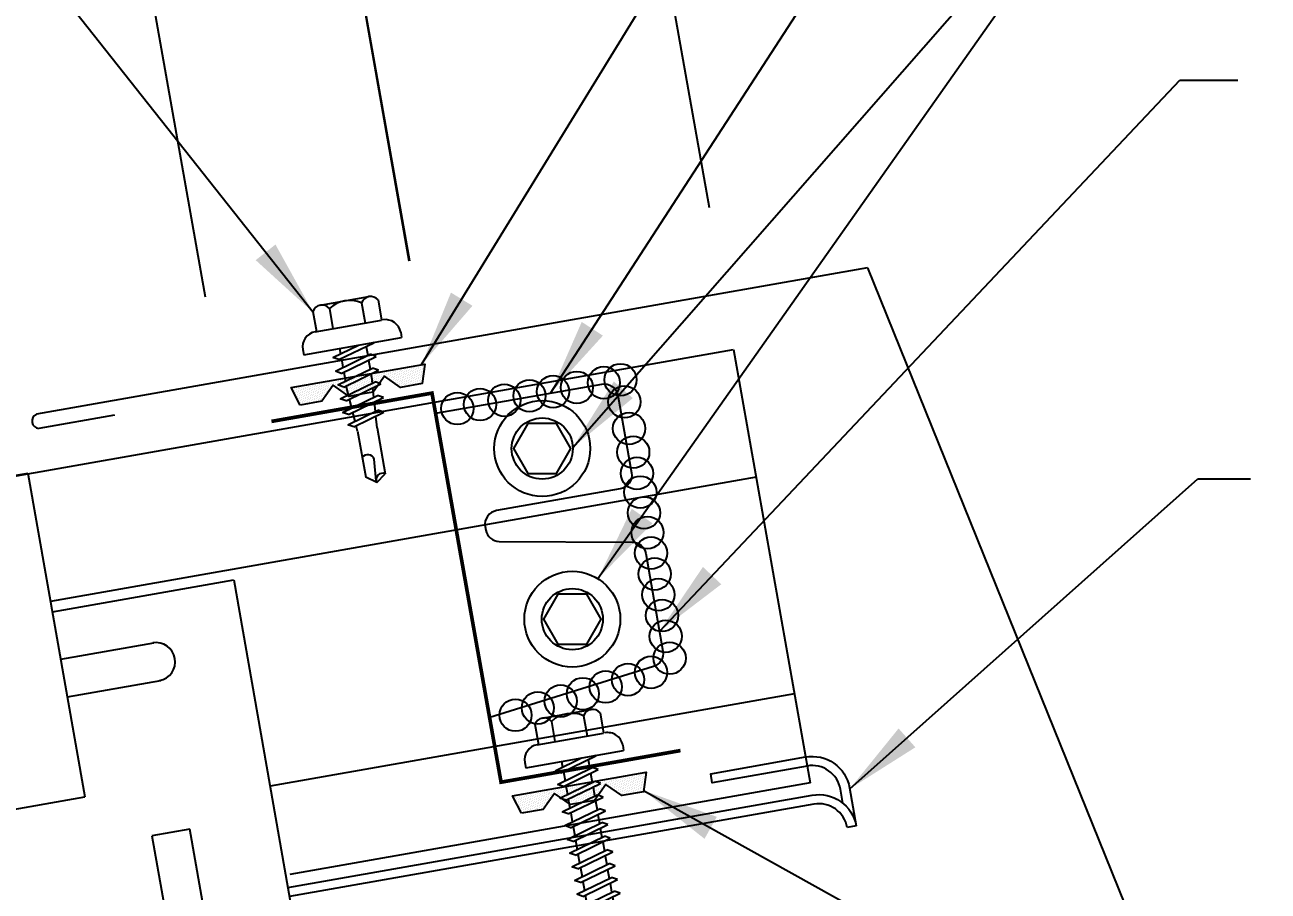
# Model space of a CAD drawing. Header units: inches. Extents: x 5.4 to 38.1, y 5.1 to 36.9.
# Drawn here: x 21.95 to 30.05, y 24.59 to 30.24 of the extents above; entities that cross this region are included whole.
import ezdxf

# ---------------------------------------------------------------- set-up
doc = ezdxf.new("R2010")
doc.units = ezdxf.units.IN
doc.header["$MEASUREMENT"] = 0
for name, color, linetype in [('CLIP', 5, 'Continuous'), ('CLO', 3, 'Continuous'), ('DIM', 7, 'Continuous'), ('FASTENER', 9, 'Continuous'), ('PANEL', 11, 'Continuous'), ('STLA', 12, 'Continuous'), ('TAPE', 8, 'Continuous'), ('TRIM', 6, 'Continuous')]:
    doc.layers.add(name, color=color, linetype=linetype)
doc.styles.add('TEXT1', font='ROMANS.shx', dxfattribs={"width": 0.75, "height": 0.375})
doc.dimstyles.new('DETAIL', dxfattribs={"dimscale": 4, "dimtxt": 0.09375, "dimasz": 0.0625, "dimexe": 0.0625, "dimexo": 0.125, "dimgap": 0.0625, "dimtad": 1, "dimdec": 4, "dimzin": 3, "dimdsep": 46, "dimlunit": 4, "dimtxsty": 'TEXT1', "dimblk": 'ARCHTICK', "dimcen": 0.0625, "dimclrd": 7, "dimclre": 7, "dimclrt": 2, "dimadec": 0, "dimazin": 0, "dimtfac": 0.59375, "dimtdec": 4, "dimtmove": 0, "dimatfit": 3, "dimfxl": 0, "dimtolj": 1, "dimtzin": 3, "dimarcsym": 0})
doc.dimstyles.new('DETAIL$7', dxfattribs={"dimscale": 4, "dimtxt": 0.09375, "dimasz": 0.125, "dimexe": 0.0625, "dimexo": 0.125, "dimgap": 0.0625, "dimtad": 1, "dimdec": 4, "dimzin": 3, "dimdsep": 46, "dimlunit": 4, "dimtxsty": 'TEXT1', "dimblk": 'ARCHTICK', "dimcen": 0.0625, "dimclrd": 7, "dimclre": 7, "dimclrt": 2, "dimadec": 0, "dimazin": 0, "dimtfac": 0.59375, "dimtdec": 4, "dimtmove": 0, "dimatfit": 3, "dimfxl": 0, "dimfrac": 2, "dimtolj": 1, "dimtzin": 3, "dimarcsym": 0})

# ---------------------------------------------------------------- blocks, each defined once
blk = doc.blocks.new('*X4')
at = {"color": 0}
for p, q in [((-0.4336, 0.1348), (-0.4336, 0.1348)), ((-0.4336, 0.123), (-0.4336, 0.123)), ((-0.4219, 0.1406), (-0.4219, 0.1406)), ((-0.4219, 0.1289), (-0.4219, 0.1289)), ((-0.4219, 0.1172), (-0.4219, 0.1172)), ((-0.4219, 0.1055), (-0.4219, 0.1055)), ((-0.4219, 0.0937), (-0.4219, 0.0937)), ((-0.4219, 0.082), (-0.4219, 0.082)), ((-0.4102, 0.1348), (-0.4102, 0.1348)), ((-0.4102, 0.123), (-0.4102, 0.123)), ((-0.4102, 0.1113), (-0.4102, 0.1113)), ((-0.4102, 0.0996), (-0.4102, 0.0996)), ((-0.4102, 0.0879), (-0.4102, 0.0879)), ((-0.3984, 0.1406), (-0.3984, 0.1406)), ((-0.3984, 0.1289), (-0.3984, 0.1289)), ((-0.3984, 0.1172), (-0.3984, 0.1172)), ((-0.3984, 0.1055), (-0.3984, 0.1055)), ((-0.3984, 0.0937), (-0.3984, 0.0937)), ((-0.3984, 0.082), (-0.3984, 0.082)), ((-0.3867, 0.1348), (-0.3867, 0.1348)), ((-0.3867, 0.123), (-0.3867, 0.123)), ((-0.3867, 0.1113), (-0.3867, 0.1113)), ((-0.3867, 0.0996), (-0.3867, 0.0996)), ((-0.3867, 0.0879), (-0.3867, 0.0879)), ((-0.375, 0.1406), (-0.375, 0.1406)), ((-0.375, 0.1289), (-0.375, 0.1289)), ((-0.375, 0.1172), (-0.375, 0.1172)), ((-0.375, 0.1055), (-0.375, 0.1055)), ((-0.375, 0.0937), (-0.375, 0.0937)), ((-0.375, 0.082), (-0.375, 0.082)), ((-0.3633, 0.1348), (-0.3633, 0.1348)), ((-0.3633, 0.123), (-0.3633, 0.123)), ((-0.3633, 0.1113), (-0.3633, 0.1113)), ((-0.3633, 0.0996), (-0.3633, 0.0996)), ((-0.3633, 0.0879), (-0.3633, 0.0879)), ((-0.3516, 0.1406), (-0.3516, 0.1406)), ((-0.3516, 0.1289), (-0.3516, 0.1289)), ((-0.3516, 0.1172), (-0.3516, 0.1172)), ((-0.3516, 0.1055), (-0.3516, 0.1055)), ((-0.3516, 0.0937), (-0.3516, 0.0937)), ((-0.3516, 0.082), (-0.3516, 0.082)), ((-0.3398, 0.1348), (-0.3398, 0.1348)), ((-0.3398, 0.123), (-0.3398, 0.123)), ((-0.3398, 0.1113), (-0.3398, 0.1113)), ((-0.3398, 0.0996), (-0.3398, 0.0996)), ((-0.3398, 0.0879), (-0.3398, 0.0879)), ((-0.3281, 0.1406), (-0.3281, 0.1406)), ((-0.3281, 0.1289), (-0.3281, 0.1289)), ((-0.3281, 0.1172), (-0.3281, 0.1172)), ((-0.3281, 0.1055), (-0.3281, 0.1055)), ((-0.3281, 0.0937), (-0.3281, 0.0937)), ((-0.3281, 0.082), (-0.3281, 0.082)), ((-0.3164, 0.1348), (-0.3164, 0.1348)), ((-0.3164, 0.123), (-0.3164, 0.123)), ((-0.3164, 0.1113), (-0.3164, 0.1113)), ((-0.3164, 0.0996), (-0.3164, 0.0996)), ((-0.3164, 0.0879), (-0.3164, 0.0879)), ((-0.3047, 0.1406), (-0.3047, 0.1406)), ((-0.3047, 0.1289), (-0.3047, 0.1289)), ((-0.3047, 0.1172), (-0.3047, 0.1172)), ((-0.3047, 0.1055), (-0.3047, 0.1055)), ((-0.3047, 0.0937), (-0.3047, 0.0937)), ((-0.3047, 0.082), (-0.3047, 0.082)), ((-0.293, 0.1348), (-0.293, 0.1348)), ((-0.293, 0.123), (-0.293, 0.123)), ((-0.293, 0.1113), (-0.293, 0.1113)), ((-0.293, 0.0996), (-0.293, 0.0996)), ((-0.293, 0.0879), (-0.293, 0.0879)), ((-0.2812, 0.1406), (-0.2812, 0.1406)), ((-0.2812, 0.1289), (-0.2812, 0.1289)), ((-0.2812, 0.1172), (-0.2812, 0.1172)), ((-0.2812, 0.1055), (-0.2812, 0.1055)), ((-0.2812, 0.0937), (-0.2812, 0.0937)), ((-0.2812, 0.082), (-0.2812, 0.082)), ((-0.2695, 0.1348), (-0.2695, 0.1348)), ((-0.2695, 0.123), (-0.2695, 0.123)), ((-0.2695, 0.1113), (-0.2695, 0.1113)), ((-0.2695, 0.0996), (-0.2695, 0.0996)), ((-0.2695, 0.0879), (-0.2695, 0.0879)), ((-0.2578, 0.1406), (-0.2578, 0.1406)), ((-0.2578, 0.1289), (-0.2578, 0.1289)), ((-0.2578, 0.1172), (-0.2578, 0.1172)), ((-0.2578, 0.1055), (-0.2578, 0.1055)), ((-0.2578, 0.0937), (-0.2578, 0.0937)), ((-0.2578, 0.082), (-0.2578, 0.082)), ((-0.2461, 0.1348), (-0.2461, 0.1348)), ((-0.2461, 0.123), (-0.2461, 0.123)), ((-0.2461, 0.1113), (-0.2461, 0.1113)), ((-0.2461, 0.0996), (-0.2461, 0.0996)), ((-0.2461, 0.0879), (-0.2461, 0.0879)), ((-0.2344, 0.1406), (-0.2344, 0.1406)), ((-0.2344, 0.1289), (-0.2344, 0.1289)), ((-0.2344, 0.1172), (-0.2344, 0.1172)), ((-0.2344, 0.1055), (-0.2344, 0.1055)), ((-0.2344, 0.0937), (-0.2344, 0.0937)), ((-0.2344, 0.082), (-0.2344, 0.082)), ((-0.2227, 0.1348), (-0.2227, 0.1348)), ((-0.2227, 0.123), (-0.2227, 0.123)), ((-0.2227, 0.1113), (-0.2227, 0.1113)), ((-0.2227, 0.0996), (-0.2227, 0.0996)), ((-0.2227, 0.0879), (-0.2227, 0.0879)), ((-0.2109, 0.1406), (-0.2109, 0.1406)), ((-0.2109, 0.1289), (-0.2109, 0.1289)), ((-0.2109, 0.1172), (-0.2109, 0.1172)), ((-0.2109, 0.1055), (-0.2109, 0.1055)), ((-0.2109, 0.0937), (-0.2109, 0.0937)), ((-0.2109, 0.082), (-0.2109, 0.082)), ((-0.1992, 0.1348), (-0.1992, 0.1348)), ((-0.1992, 0.123), (-0.1992, 0.123)), ((-0.1992, 0.1113), (-0.1992, 0.1113)), ((-0.1992, 0.0996), (-0.1992, 0.0996)), ((-0.1992, 0.0879), (-0.1992, 0.0879)), ((-0.1875, 0.1406), (-0.1875, 0.1406)), ((-0.1875, 0.1289), (-0.1875, 0.1289)), ((-0.1875, 0.1172), (-0.1875, 0.1172)), ((-0.1875, 0.1055), (-0.1875, 0.1055)), ((-0.1875, 0.0937), (-0.1875, 0.0937)), ((-0.1758, 0.1348), (-0.1758, 0.1348)), ((-0.1758, 0.123), (-0.1758, 0.123)), ((-0.1758, 0.1113), (-0.1758, 0.1113)), ((-0.1641, 0.1406), (-0.1641, 0.1406)), ((-0.1641, 0.1289), (-0.1641, 0.1289)), ((-0.1641, 0.1172), (-0.1641, 0.1172)), ((-0.1641, 0.1055), (-0.1641, 0.1055)), ((-0.1523, 0.1348), (-0.1523, 0.1348)), ((-0.1523, 0.123), (-0.1523, 0.123)), ((-0.1523, 0.1113), (-0.1523, 0.1113)), ((-0.1523, 0.0996), (-0.1523, 0.0996)), ((-0.1406, 0.1406), (-0.1406, 0.1406)), ((-0.1406, 0.1289), (-0.1406, 0.1289)), ((-0.1406, 0.1172), (-0.1406, 0.1172)), ((-0.1406, 0.1055), (-0.1406, 0.1055)), ((-0.1406, 0.0937), (-0.1406, 0.0937)), ((-0.1406, 0.082), (-0.1406, 0.082)), ((-0.1289, 0.1348), (-0.1289, 0.1348)), ((-0.1289, 0.123), (-0.1289, 0.123)), ((-0.1289, 0.1113), (-0.1289, 0.1113)), ((-0.1289, 0.0996), (-0.1289, 0.0996)), ((-0.1289, 0.0879), (-0.1289, 0.0879)), ((-0.1172, 0.1406), (-0.1172, 0.1406)), ((-0.1172, 0.1289), (-0.1172, 0.1289)), ((-0.1172, 0.1172), (-0.1172, 0.1172)), ((-0.1172, 0.1055), (-0.1172, 0.1055)), ((-0.1172, 0.0937), (-0.1172, 0.0937)), ((-0.1172, 0.082), (-0.1172, 0.082)), ((-0.1055, 0.1348), (-0.1055, 0.1348)), ((-0.1055, 0.123), (-0.1055, 0.123)), ((-0.1055, 0.1113), (-0.1055, 0.1113)), ((-0.1055, 0.0996), (-0.1055, 0.0996)), ((-0.1055, 0.0879), (-0.1055, 0.0879)), ((-0.0937, 0.1406), (-0.0937, 0.1406)), ((-0.0937, 0.1289), (-0.0937, 0.1289)), ((-0.0937, 0.1172), (-0.0937, 0.1172)), ((-0.0937, 0.1055), (-0.0937, 0.1055)), ((-0.0937, 0.0937), (-0.0937, 0.0937)), ((-0.0937, 0.082), (-0.0937, 0.082)), ((-0.082, 0.1348), (-0.082, 0.1348)), ((-0.082, 0.123), (-0.082, 0.123)), ((-0.082, 0.1113), (-0.082, 0.1113)), ((-0.082, 0.0996), (-0.082, 0.0996)), ((-0.082, 0.0879), (-0.082, 0.0879)), ((-0.0703, 0.1406), (-0.0703, 0.1406)), ((-0.0703, 0.1289), (-0.0703, 0.1289)), ((-0.0703, 0.1172), (-0.0703, 0.1172)), ((-0.0703, 0.1055), (-0.0703, 0.1055)), ((-0.0703, 0.0937), (-0.0703, 0.0937)), ((-0.0703, 0.082), (-0.0703, 0.082)), ((-0.0586, 0.1348), (-0.0586, 0.1348)), ((-0.0586, 0.123), (-0.0586, 0.123)), ((-0.0586, 0.1113), (-0.0586, 0.1113)), ((-0.0586, 0.0996), (-0.0586, 0.0996)), ((-0.0586, 0.0879), (-0.0586, 0.0879)), ((-0.0469, 0.1406), (-0.0469, 0.1406)), ((-0.0469, 0.1289), (-0.0469, 0.1289)), ((-0.0469, 0.1172), (-0.0469, 0.1172)), ((-0.0469, 0.1055), (-0.0469, 0.1055)), ((-0.0469, 0.0937), (-0.0469, 0.0937)), ((-0.0469, 0.082), (-0.0469, 0.082)), ((-0.0352, 0.1348), (-0.0352, 0.1348)), ((-0.0352, 0.123), (-0.0352, 0.123)), ((-0.0352, 0.1113), (-0.0352, 0.1113)), ((-0.0352, 0.0996), (-0.0352, 0.0996)), ((-0.0352, 0.0879), (-0.0352, 0.0879)), ((-0.0234, 0.1406), (-0.0234, 0.1406)), ((-0.0234, 0.1289), (-0.0234, 0.1289)), ((-0.0234, 0.1172), (-0.0234, 0.1172)), ((-0.0234, 0.1055), (-0.0234, 0.1055)), ((-0.0234, 0.0937), (-0.0234, 0.0937)), ((-0.0234, 0.082), (-0.0234, 0.082)), ((-0.0117, 0.1348), (-0.0117, 0.1348)), ((-0.0117, 0.123), (-0.0117, 0.123)), ((-0.0117, 0.1113), (-0.0117, 0.1113)), ((-0.0117, 0.0996), (-0.0117, 0.0996)), ((-0.0117, 0.0879), (-0.0117, 0.0879)), ((0, 0.1406), (0, 0.1406)), ((0, 0.1289), (0, 0.1289)), ((0, 0.1172), (0, 0.1172)), ((0, 0.1055), (0, 0.1055)), ((0, 0.0937), (0, 0.0937)), ((0, 0.082), (0, 0.082)), ((0.0117, 0.1348), (0.0117, 0.1348)), ((0.0117, 0.123), (0.0117, 0.123)), ((0.0117, 0.1113), (0.0117, 0.1113)), ((0.0117, 0.0996), (0.0117, 0.0996)), ((0.0117, 0.0879), (0.0117, 0.0879)), ((0.0234, 0.1406), (0.0234, 0.1406)), ((0.0234, 0.1289), (0.0234, 0.1289)), ((0.0234, 0.1172), (0.0234, 0.1172)), ((0.0234, 0.1055), (0.0234, 0.1055)), ((0.0234, 0.0937), (0.0234, 0.0937)), ((0.0234, 0.082), (0.0234, 0.082)), ((0.0352, 0.1348), (0.0352, 0.1348)), ((0.0352, 0.123), (0.0352, 0.123)), ((0.0352, 0.1113), (0.0352, 0.1113)), ((0.0352, 0.0996), (0.0352, 0.0996)), ((0.0352, 0.0879), (0.0352, 0.0879)), ((0.0469, 0.1406), (0.0469, 0.1406)), ((0.0469, 0.1289), (0.0469, 0.1289)), ((0.0469, 0.1172), (0.0469, 0.1172)), ((0.0469, 0.1055), (0.0469, 0.1055)), ((0.0469, 0.0937), (0.0469, 0.0937)), ((0.0469, 0.082), (0.0469, 0.082)), ((0.0586, 0.1348), (0.0586, 0.1348)), ((0.0586, 0.123), (0.0586, 0.123)), ((0.0586, 0.1113), (0.0586, 0.1113)), ((0.0586, 0.0996), (0.0586, 0.0996)), ((0.0586, 0.0879), (0.0586, 0.0879)), ((0.0703, 0.1406), (0.0703, 0.1406)), ((0.0703, 0.1289), (0.0703, 0.1289)), ((0.0703, 0.1172), (0.0703, 0.1172)), ((0.0703, 0.1055), (0.0703, 0.1055)), ((0.0703, 0.0937), (0.0703, 0.0937)), ((0.0703, 0.082), (0.0703, 0.082)), ((0.082, 0.1348), (0.082, 0.1348)), ((0.082, 0.123), (0.082, 0.123)), ((0.082, 0.1113), (0.082, 0.1113)), ((0.082, 0.0996), (0.082, 0.0996)), ((0.082, 0.0879), (0.082, 0.0879)), ((0.0937, 0.1406), (0.0937, 0.1406)), ((0.0937, 0.1289), (0.0937, 0.1289)), ((0.0937, 0.1172), (0.0937, 0.1172)), ((0.0937, 0.1055), (0.0937, 0.1055)), ((0.0937, 0.0937), (0.0937, 0.0937)), ((0.0937, 0.082), (0.0937, 0.082)), ((0.1055, 0.1348), (0.1055, 0.1348)), ((0.1055, 0.123), (0.1055, 0.123)), ((0.1055, 0.1113), (0.1055, 0.1113)), ((0.1055, 0.0996), (0.1055, 0.0996)), ((0.1055, 0.0879), (0.1055, 0.0879)), ((0.1172, 0.1406), (0.1172, 0.1406)), ((0.1172, 0.1289), (0.1172, 0.1289)), ((0.1172, 0.1172), (0.1172, 0.1172)), ((0.1172, 0.1055), (0.1172, 0.1055)), ((0.1172, 0.0937), (0.1172, 0.0937)), ((0.1172, 0.082), (0.1172, 0.082)), ((0.1289, 0.1348), (0.1289, 0.1348)), ((0.1289, 0.123), (0.1289, 0.123)), ((0.1289, 0.1113), (0.1289, 0.1113)), ((0.1289, 0.0996), (0.1289, 0.0996)), ((0.1289, 0.0879), (0.1289, 0.0879)), ((0.1406, 0.1406), (0.1406, 0.1406)), ((0.1406, 0.1289), (0.1406, 0.1289)), ((0.1406, 0.1172), (0.1406, 0.1172)), ((0.1406, 0.1055), (0.1406, 0.1055)), ((0.1406, 0.0937), (0.1406, 0.0937)), ((0.1406, 0.082), (0.1406, 0.082)), ((0.1523, 0.1348), (0.1523, 0.1348)), ((0.1523, 0.123), (0.1523, 0.123)), ((0.1523, 0.1113), (0.1523, 0.1113)), ((0.1523, 0.0996), (0.1523, 0.0996)), ((0.1641, 0.1406), (0.1641, 0.1406)), ((0.1641, 0.1289), (0.1641, 0.1289)), ((0.1641, 0.1172), (0.1641, 0.1172)), ((0.1641, 0.1055), (0.1641, 0.1055)), ((0.1758, 0.1348), (0.1758, 0.1348)), ((0.1758, 0.123), (0.1758, 0.123)), ((0.1758, 0.1113), (0.1758, 0.1113)), ((0.1875, 0.1406), (0.1875, 0.1406)), ((0.1875, 0.1289), (0.1875, 0.1289)), ((0.1875, 0.1172), (0.1875, 0.1172)), ((0.1875, 0.1055), (0.1875, 0.1055)), ((0.1875, 0.0937), (0.1875, 0.0937)), ((0.1992, 0.1348), (0.1992, 0.1348)), ((0.1992, 0.123), (0.1992, 0.123)), ((0.1992, 0.1113), (0.1992, 0.1113)), ((0.1992, 0.0996), (0.1992, 0.0996)), ((0.1992, 0.0879), (0.1992, 0.0879)), ((0.2109, 0.1406), (0.2109, 0.1406)), ((0.2109, 0.1289), (0.2109, 0.1289)), ((0.2109, 0.1172), (0.2109, 0.1172)), ((0.2109, 0.1055), (0.2109, 0.1055)), ((0.2109, 0.0937), (0.2109, 0.0937)), ((0.2109, 0.082), (0.2109, 0.082)), ((0.2227, 0.1348), (0.2227, 0.1348)), ((0.2227, 0.123), (0.2227, 0.123)), ((0.2227, 0.1113), (0.2227, 0.1113)), ((0.2227, 0.0996), (0.2227, 0.0996)), ((0.2227, 0.0879), (0.2227, 0.0879)), ((0.2344, 0.1406), (0.2344, 0.1406)), ((0.2344, 0.1289), (0.2344, 0.1289)), ((0.2344, 0.1172), (0.2344, 0.1172)), ((0.2344, 0.1055), (0.2344, 0.1055)), ((0.2344, 0.0937), (0.2344, 0.0937)), ((0.2344, 0.082), (0.2344, 0.082)), ((0.2461, 0.1348), (0.2461, 0.1348)), ((0.2461, 0.123), (0.2461, 0.123)), ((0.2461, 0.1113), (0.2461, 0.1113)), ((0.2461, 0.0996), (0.2461, 0.0996)), ((0.2461, 0.0879), (0.2461, 0.0879)), ((0.2578, 0.1406), (0.2578, 0.1406)), ((0.2578, 0.1289), (0.2578, 0.1289)), ((0.2578, 0.1172), (0.2578, 0.1172)), ((0.2578, 0.1055), (0.2578, 0.1055)), ((0.2578, 0.0937), (0.2578, 0.0937)), ((0.2578, 0.082), (0.2578, 0.082)), ((0.2695, 0.1348), (0.2695, 0.1348)), ((0.2695, 0.123), (0.2695, 0.123)), ((0.2695, 0.1113), (0.2695, 0.1113)), ((0.2695, 0.0996), (0.2695, 0.0996)), ((0.2695, 0.0879), (0.2695, 0.0879)), ((0.2812, 0.1406), (0.2812, 0.1406)), ((0.2812, 0.1289), (0.2812, 0.1289)), ((0.2812, 0.1172), (0.2812, 0.1172)), ((0.2812, 0.1055), (0.2812, 0.1055)), ((0.2812, 0.0937), (0.2812, 0.0937)), ((0.2812, 0.082), (0.2812, 0.082)), ((0.293, 0.1348), (0.293, 0.1348)), ((0.293, 0.123), (0.293, 0.123)), ((0.293, 0.1113), (0.293, 0.1113)), ((0.293, 0.0996), (0.293, 0.0996)), ((0.293, 0.0879), (0.293, 0.0879)), ((0.3047, 0.1406), (0.3047, 0.1406)), ((0.3047, 0.1289), (0.3047, 0.1289)), ((0.3047, 0.1172), (0.3047, 0.1172)), ((0.3047, 0.1055), (0.3047, 0.1055)), ((0.3047, 0.0937), (0.3047, 0.0937)), ((0.3047, 0.082), (0.3047, 0.082)), ((0.3164, 0.1348), (0.3164, 0.1348)), ((0.3164, 0.123), (0.3164, 0.123)), ((0.3164, 0.1113), (0.3164, 0.1113)), ((0.3164, 0.0996), (0.3164, 0.0996)), ((0.3164, 0.0879), (0.3164, 0.0879)), ((0.3281, 0.1406), (0.3281, 0.1406)), ((0.3281, 0.1289), (0.3281, 0.1289)), ((0.3281, 0.1172), (0.3281, 0.1172)), ((0.3281, 0.1055), (0.3281, 0.1055)), ((0.3281, 0.0937), (0.3281, 0.0937)), ((0.3281, 0.082), (0.3281, 0.082)), ((0.3398, 0.1348), (0.3398, 0.1348)), ((0.3398, 0.123), (0.3398, 0.123)), ((0.3398, 0.1113), (0.3398, 0.1113)), ((0.3398, 0.0996), (0.3398, 0.0996)), ((0.3398, 0.0879), (0.3398, 0.0879)), ((0.3516, 0.1406), (0.3516, 0.1406)), ((0.3516, 0.1289), (0.3516, 0.1289)), ((0.3516, 0.1172), (0.3516, 0.1172)), ((0.3516, 0.1055), (0.3516, 0.1055)), ((0.3516, 0.0937), (0.3516, 0.0937)), ((0.3516, 0.082), (0.3516, 0.082)), ((0.3633, 0.1348), (0.3633, 0.1348)), ((0.3633, 0.123), (0.3633, 0.123)), ((0.3633, 0.1113), (0.3633, 0.1113)), ((0.3633, 0.0996), (0.3633, 0.0996)), ((0.3633, 0.0879), (0.3633, 0.0879)), ((0.375, 0.1406), (0.375, 0.1406)), ((0.375, 0.1289), (0.375, 0.1289)), ((0.375, 0.1172), (0.375, 0.1172)), ((0.375, 0.1055), (0.375, 0.1055)), ((0.375, 0.0937), (0.375, 0.0937)), ((0.375, 0.082), (0.375, 0.082)), ((0.3867, 0.1348), (0.3867, 0.1348)), ((0.3867, 0.123), (0.3867, 0.123)), ((0.3867, 0.1113), (0.3867, 0.1113)), ((0.3867, 0.0996), (0.3867, 0.0996)), ((0.3867, 0.0879), (0.3867, 0.0879)), ((0.3984, 0.1406), (0.3984, 0.1406)), ((0.3984, 0.1289), (0.3984, 0.1289)), ((0.3984, 0.1172), (0.3984, 0.1172)), ((0.3984, 0.1055), (0.3984, 0.1055)), ((0.3984, 0.0937), (0.3984, 0.0937)), ((0.3984, 0.082), (0.3984, 0.082)), ((0.4102, 0.1348), (0.4102, 0.1348)), ((0.4102, 0.123), (0.4102, 0.123)), ((0.4102, 0.1113), (0.4102, 0.1113)), ((0.4102, 0.0996), (0.4102, 0.0996)), ((0.4102, 0.0879), (0.4102, 0.0879)), ((0.4219, 0.1406), (0.4219, 0.1406)), ((0.4219, 0.1289), (0.4219, 0.1289)), ((0.4219, 0.1172), (0.4219, 0.1172)), ((0.4219, 0.1055), (0.4219, 0.1055)), ((0.4219, 0.0937), (0.4219, 0.0937)), ((0.4219, 0.082), (0.4219, 0.082)), ((0.4336, 0.1348), (0.4336, 0.1348)), ((0.4336, 0.123), (0.4336, 0.123)), ((-0.4102, 0.0762), (-0.4102, 0.0762)), ((-0.4102, 0.0645), (-0.4102, 0.0645)), ((-0.4102, 0.0527), (-0.4102, 0.0527)), ((-0.4102, 0.041), (-0.4102, 0.041)), ((-0.3984, 0.0703), (-0.3984, 0.0703)), ((-0.3984, 0.0586), (-0.3984, 0.0586)), ((-0.3984, 0.0469), (-0.3984, 0.0469)), ((-0.3984, 0.0352), (-0.3984, 0.0352)), ((-0.3984, 0.0234), (-0.3984, 0.0234)), ((-0.3867, 0.0762), (-0.3867, 0.0762)), ((-0.3867, 0.0645), (-0.3867, 0.0645)), ((-0.3867, 0.0527), (-0.3867, 0.0527)), ((-0.3867, 0.041), (-0.3867, 0.041)), ((-0.3867, 0.0293), (-0.3867, 0.0293)), ((-0.375, 0.0703), (-0.375, 0.0703)), ((-0.375, 0.0586), (-0.375, 0.0586)), ((-0.375, 0.0469), (-0.375, 0.0469)), ((-0.375, 0.0352), (-0.375, 0.0352)), ((-0.375, 0.0234), (-0.375, 0.0234)), ((-0.3633, 0.0762), (-0.3633, 0.0762)), ((-0.3633, 0.0645), (-0.3633, 0.0645)), ((-0.3633, 0.0527), (-0.3633, 0.0527)), ((-0.3633, 0.041), (-0.3633, 0.041)), ((-0.3633, 0.0293), (-0.3633, 0.0293)), ((-0.3516, 0.0703), (-0.3516, 0.0703)), ((-0.3516, 0.0586), (-0.3516, 0.0586)), ((-0.3516, 0.0469), (-0.3516, 0.0469)), ((-0.3516, 0.0352), (-0.3516, 0.0352)), ((-0.3516, 0.0234), (-0.3516, 0.0234)), ((-0.3398, 0.0762), (-0.3398, 0.0762)), ((-0.3398, 0.0645), (-0.3398, 0.0645)), ((-0.3398, 0.0527), (-0.3398, 0.0527)), ((-0.3398, 0.041), (-0.3398, 0.041)), ((-0.3398, 0.0293), (-0.3398, 0.0293)), ((-0.3281, 0.0703), (-0.3281, 0.0703)), ((-0.3281, 0.0586), (-0.3281, 0.0586)), ((-0.3281, 0.0469), (-0.3281, 0.0469)), ((-0.3281, 0.0352), (-0.3281, 0.0352)), ((-0.3281, 0.0234), (-0.3281, 0.0234)), ((-0.3164, 0.0762), (-0.3164, 0.0762)), ((-0.3164, 0.0645), (-0.3164, 0.0645)), ((-0.3164, 0.0527), (-0.3164, 0.0527)), ((-0.3164, 0.041), (-0.3164, 0.041)), ((-0.3164, 0.0293), (-0.3164, 0.0293)), ((-0.3047, 0.0703), (-0.3047, 0.0703)), ((-0.3047, 0.0586), (-0.3047, 0.0586)), ((-0.3047, 0.0469), (-0.3047, 0.0469)), ((-0.3047, 0.0352), (-0.3047, 0.0352)), ((-0.3047, 0.0234), (-0.3047, 0.0234)), ((-0.293, 0.0762), (-0.293, 0.0762)), ((-0.293, 0.0645), (-0.293, 0.0645)), ((-0.293, 0.0527), (-0.293, 0.0527)), ((-0.293, 0.041), (-0.293, 0.041)), ((-0.293, 0.0293), (-0.293, 0.0293)), ((-0.2812, 0.0703), (-0.2812, 0.0703)), ((-0.2812, 0.0586), (-0.2812, 0.0586)), ((-0.2812, 0.0469), (-0.2812, 0.0469)), ((-0.2812, 0.0352), (-0.2812, 0.0352)), ((-0.2812, 0.0234), (-0.2812, 0.0234)), ((-0.2695, 0.0762), (-0.2695, 0.0762)), ((-0.2695, 0.0645), (-0.2695, 0.0645)), ((-0.2695, 0.0527), (-0.2695, 0.0527)), ((-0.2695, 0.041), (-0.2695, 0.041)), ((-0.2695, 0.0293), (-0.2695, 0.0293)), ((-0.2578, 0.0703), (-0.2578, 0.0703)), ((-0.2578, 0.0586), (-0.2578, 0.0586)), ((-0.2578, 0.0469), (-0.2578, 0.0469)), ((-0.2578, 0.0352), (-0.2578, 0.0352)), ((-0.2578, 0.0234), (-0.2578, 0.0234)), ((-0.2461, 0.0762), (-0.2461, 0.0762)), ((-0.2461, 0.0645), (-0.2461, 0.0645)), ((-0.2461, 0.0527), (-0.2461, 0.0527)), ((-0.2461, 0.041), (-0.2461, 0.041)), ((-0.2344, 0.0703), (-0.2344, 0.0703)), ((-0.2344, 0.0586), (-0.2344, 0.0586)), ((-0.2344, 0.0469), (-0.2344, 0.0469)), ((-0.2227, 0.0762), (-0.2227, 0.0762)), ((-0.2227, 0.0645), (-0.2227, 0.0645)), ((-0.2109, 0.0703), (-0.2109, 0.0703)), ((-0.1289, 0.0762), (-0.1289, 0.0762)), ((-0.1172, 0.0703), (-0.1172, 0.0703)), ((-0.1172, 0.0586), (-0.1172, 0.0586)), ((-0.1055, 0.0762), (-0.1055, 0.0762)), ((-0.1055, 0.0645), (-0.1055, 0.0645)), ((-0.1055, 0.0527), (-0.1055, 0.0527)), ((-0.0937, 0.0703), (-0.0937, 0.0703)), ((-0.0937, 0.0586), (-0.0937, 0.0586)), ((-0.0937, 0.0469), (-0.0937, 0.0469)), ((-0.0937, 0.0352), (-0.0937, 0.0352)), ((-0.082, 0.0762), (-0.082, 0.0762)), ((-0.082, 0.0645), (-0.082, 0.0645)), ((-0.082, 0.0527), (-0.082, 0.0527)), ((-0.082, 0.041), (-0.082, 0.041)), ((-0.082, 0.0293), (-0.082, 0.0293)), ((-0.0703, 0.0703), (-0.0703, 0.0703)), ((-0.0703, 0.0586), (-0.0703, 0.0586)), ((-0.0703, 0.0469), (-0.0703, 0.0469)), ((-0.0703, 0.0352), (-0.0703, 0.0352)), ((-0.0703, 0.0234), (-0.0703, 0.0234)), ((-0.0586, 0.0762), (-0.0586, 0.0762)), ((-0.0586, 0.0645), (-0.0586, 0.0645)), ((-0.0586, 0.0527), (-0.0586, 0.0527)), ((-0.0586, 0.041), (-0.0586, 0.041)), ((-0.0586, 0.0293), (-0.0586, 0.0293)), ((-0.0469, 0.0703), (-0.0469, 0.0703)), ((-0.0469, 0.0586), (-0.0469, 0.0586)), ((-0.0469, 0.0469), (-0.0469, 0.0469)), ((-0.0469, 0.0352), (-0.0469, 0.0352)), ((-0.0469, 0.0234), (-0.0469, 0.0234)), ((-0.0352, 0.0762), (-0.0352, 0.0762)), ((-0.0352, 0.0645), (-0.0352, 0.0645)), ((-0.0352, 0.0527), (-0.0352, 0.0527)), ((-0.0352, 0.041), (-0.0352, 0.041)), ((-0.0352, 0.0293), (-0.0352, 0.0293)), ((-0.0234, 0.0703), (-0.0234, 0.0703)), ((-0.0234, 0.0586), (-0.0234, 0.0586)), ((-0.0234, 0.0469), (-0.0234, 0.0469)), ((-0.0234, 0.0352), (-0.0234, 0.0352)), ((-0.0234, 0.0234), (-0.0234, 0.0234)), ((-0.0117, 0.0762), (-0.0117, 0.0762)), ((-0.0117, 0.0645), (-0.0117, 0.0645)), ((-0.0117, 0.0527), (-0.0117, 0.0527)), ((-0.0117, 0.041), (-0.0117, 0.041)), ((-0.0117, 0.0293), (-0.0117, 0.0293)), ((0, 0.0703), (0, 0.0703)), ((0, 0.0586), (0, 0.0586)), ((0, 0.0469), (0, 0.0469)), ((0, 0.0352), (0, 0.0352)), ((0, 0.0234), (0, 0.0234)), ((0.0117, 0.0762), (0.0117, 0.0762)), ((0.0117, 0.0645), (0.0117, 0.0645)), ((0.0117, 0.0527), (0.0117, 0.0527)), ((0.0117, 0.041), (0.0117, 0.041)), ((0.0117, 0.0293), (0.0117, 0.0293)), ((0.0234, 0.0703), (0.0234, 0.0703)), ((0.0234, 0.0586), (0.0234, 0.0586)), ((0.0234, 0.0469), (0.0234, 0.0469)), ((0.0234, 0.0352), (0.0234, 0.0352)), ((0.0234, 0.0234), (0.0234, 0.0234)), ((0.0352, 0.0762), (0.0352, 0.0762)), ((0.0352, 0.0645), (0.0352, 0.0645)), ((0.0352, 0.0527), (0.0352, 0.0527)), ((0.0352, 0.041), (0.0352, 0.041)), ((0.0352, 0.0293), (0.0352, 0.0293)), ((0.0469, 0.0703), (0.0469, 0.0703)), ((0.0469, 0.0586), (0.0469, 0.0586)), ((0.0469, 0.0469), (0.0469, 0.0469)), ((0.0469, 0.0352), (0.0469, 0.0352)), ((0.0469, 0.0234), (0.0469, 0.0234)), ((0.0586, 0.0762), (0.0586, 0.0762)), ((0.0586, 0.0645), (0.0586, 0.0645)), ((0.0586, 0.0527), (0.0586, 0.0527)), ((0.0586, 0.041), (0.0586, 0.041)), ((0.0586, 0.0293), (0.0586, 0.0293)), ((0.0703, 0.0703), (0.0703, 0.0703)), ((0.0703, 0.0586), (0.0703, 0.0586)), ((0.0703, 0.0469), (0.0703, 0.0469)), ((0.0703, 0.0352), (0.0703, 0.0352)), ((0.0703, 0.0234), (0.0703, 0.0234)), ((0.082, 0.0762), (0.082, 0.0762)), ((0.082, 0.0645), (0.082, 0.0645)), ((0.082, 0.0527), (0.082, 0.0527)), ((0.082, 0.041), (0.082, 0.041)), ((0.082, 0.0293), (0.082, 0.0293)), ((0.0937, 0.0703), (0.0937, 0.0703)), ((0.0937, 0.0586), (0.0937, 0.0586)), ((0.0937, 0.0469), (0.0937, 0.0469)), ((0.0937, 0.0352), (0.0937, 0.0352)), ((0.1055, 0.0762), (0.1055, 0.0762)), ((0.1055, 0.0645), (0.1055, 0.0645)), ((0.1055, 0.0527), (0.1055, 0.0527)), ((0.1172, 0.0703), (0.1172, 0.0703)), ((0.1172, 0.0586), (0.1172, 0.0586)), ((0.1289, 0.0762), (0.1289, 0.0762)), ((0.2109, 0.0703), (0.2109, 0.0703)), ((0.2227, 0.0762), (0.2227, 0.0762)), ((0.2227, 0.0645), (0.2227, 0.0645)), ((0.2344, 0.0703), (0.2344, 0.0703)), ((0.2344, 0.0586), (0.2344, 0.0586)), ((0.2344, 0.0469), (0.2344, 0.0469)), ((0.2461, 0.0762), (0.2461, 0.0762)), ((0.2461, 0.0645), (0.2461, 0.0645)), ((0.2461, 0.0527), (0.2461, 0.0527)), ((0.2461, 0.041), (0.2461, 0.041)), ((0.2578, 0.0703), (0.2578, 0.0703)), ((0.2578, 0.0586), (0.2578, 0.0586)), ((0.2578, 0.0469), (0.2578, 0.0469)), ((0.2578, 0.0352), (0.2578, 0.0352)), ((0.2578, 0.0234), (0.2578, 0.0234)), ((0.2695, 0.0762), (0.2695, 0.0762)), ((0.2695, 0.0645), (0.2695, 0.0645)), ((0.2695, 0.0527), (0.2695, 0.0527)), ((0.2695, 0.041), (0.2695, 0.041)), ((0.2695, 0.0293), (0.2695, 0.0293)), ((0.2812, 0.0703), (0.2812, 0.0703)), ((0.2812, 0.0586), (0.2812, 0.0586)), ((0.2812, 0.0469), (0.2812, 0.0469)), ((0.2812, 0.0352), (0.2812, 0.0352)), ((0.2812, 0.0234), (0.2812, 0.0234)), ((0.293, 0.0762), (0.293, 0.0762)), ((0.293, 0.0645), (0.293, 0.0645)), ((0.293, 0.0527), (0.293, 0.0527)), ((0.293, 0.041), (0.293, 0.041)), ((0.293, 0.0293), (0.293, 0.0293)), ((0.3047, 0.0703), (0.3047, 0.0703)), ((0.3047, 0.0586), (0.3047, 0.0586)), ((0.3047, 0.0469), (0.3047, 0.0469)), ((0.3047, 0.0352), (0.3047, 0.0352)), ((0.3047, 0.0234), (0.3047, 0.0234)), ((0.3164, 0.0762), (0.3164, 0.0762)), ((0.3164, 0.0645), (0.3164, 0.0645)), ((0.3164, 0.0527), (0.3164, 0.0527)), ((0.3164, 0.041), (0.3164, 0.041)), ((0.3164, 0.0293), (0.3164, 0.0293)), ((0.3281, 0.0703), (0.3281, 0.0703)), ((0.3281, 0.0586), (0.3281, 0.0586)), ((0.3281, 0.0469), (0.3281, 0.0469)), ((0.3281, 0.0352), (0.3281, 0.0352)), ((0.3281, 0.0234), (0.3281, 0.0234)), ((0.3398, 0.0762), (0.3398, 0.0762)), ((0.3398, 0.0645), (0.3398, 0.0645)), ((0.3398, 0.0527), (0.3398, 0.0527)), ((0.3398, 0.041), (0.3398, 0.041)), ((0.3398, 0.0293), (0.3398, 0.0293)), ((0.3516, 0.0703), (0.3516, 0.0703)), ((0.3516, 0.0586), (0.3516, 0.0586)), ((0.3516, 0.0469), (0.3516, 0.0469)), ((0.3516, 0.0352), (0.3516, 0.0352)), ((0.3516, 0.0234), (0.3516, 0.0234)), ((0.3633, 0.0762), (0.3633, 0.0762)), ((0.3633, 0.0645), (0.3633, 0.0645)), ((0.3633, 0.0527), (0.3633, 0.0527)), ((0.3633, 0.041), (0.3633, 0.041)), ((0.3633, 0.0293), (0.3633, 0.0293)), ((0.375, 0.0703), (0.375, 0.0703)), ((0.375, 0.0586), (0.375, 0.0586)), ((0.375, 0.0469), (0.375, 0.0469)), ((0.375, 0.0352), (0.375, 0.0352)), ((0.375, 0.0234), (0.375, 0.0234)), ((0.3867, 0.0762), (0.3867, 0.0762)), ((0.3867, 0.0645), (0.3867, 0.0645)), ((0.3867, 0.0527), (0.3867, 0.0527)), ((0.3867, 0.041), (0.3867, 0.041)), ((0.3867, 0.0293), (0.3867, 0.0293)), ((0.3984, 0.0703), (0.3984, 0.0703)), ((0.3984, 0.0586), (0.3984, 0.0586)), ((0.3984, 0.0469), (0.3984, 0.0469)), ((0.3984, 0.0352), (0.3984, 0.0352)), ((0.3984, 0.0234), (0.3984, 0.0234)), ((0.4102, 0.0762), (0.4102, 0.0762)), ((0.4102, 0.0645), (0.4102, 0.0645)), ((0.4102, 0.0527), (0.4102, 0.0527)), ((0.4102, 0.041), (0.4102, 0.041))]:
    blk.add_line(p, q, dxfattribs=at)
blk = doc.blocks.new('MB_DBTAP')
at = {"layer": 'TAPE', "color": 9}
blk.add_lwpolyline([(-0.4033, 0.0185), (-0.442, 0.1413), (0.442, 0.1413), (0.4033, 0.0185), (0.26, 0.0185), (0.1696, 0.1089), (0.0792, 0.0185), (0, 0.0185), (-0.0792, 0.0185), (-0.1696, 0.1089), (-0.26, 0.0185)], close=True, dxfattribs=at)
at = {"layer": 'TAPE', "color": 251}
blk.add_blockref('*X4', (0, 0), dxfattribs=at)
blk = doc.blocks.new('MB_DW4')
at = {"layer": 'FASTENER'}
for p, q in [((-0.1627, 0.3366), (0.1592, 0.3366)), ((-0.2171, 0.3051), (-0.2171, 0.1712)), ((-0.1083, 0.3051), (-0.1083, 0.1712)), ((0.1048, 0.3051), (0.1048, 0.1712)), ((0.2136, 0.3051), (0.2136, 0.1712)), ((-0.2257, 0.1712), (0.2136, 0.1712)), ((-0.3257, 0.0712), (-0.3257, 0.0369)), ((-0.3257, 0.0369), (0.3222, 0.0369)), ((-0.141, -0.014), (0.0373, 0.0369)), ((-0.1053, -0.0341), (0.1375, 0.0352)), ((-0.088, 0.0369), (-0.088, 0.0011)), ((-0.088, 0.0369), (0.0845, 0.0369)), ((0.0845, 0.0369), (0.1344, 0.0369)), ((0.0845, 0.0201), (0.0845, -0.0405)), ((0.1375, 0.0352), (0.1344, 0.0369)), ((0.3222, 0.0712), (0.3222, 0.0369)), ((-0.1053, -0.0341), (-0.141, -0.014)), ((-0.141, -0.1049), (0.1018, -0.0356)), ((-0.1053, -0.125), (0.1375, -0.0557)), ((-0.088, -0.0292), (-0.088, -0.0898)), ((0.0845, -0.0708), (0.0845, -0.1314)), ((0.1375, -0.0557), (0.1018, -0.0356)), ((-0.1053, -0.125), (-0.141, -0.1049)), ((-0.141, -0.1958), (0.1018, -0.1265)), ((-0.1053, -0.2159), (0.1375, -0.1466)), ((-0.088, -0.1201), (-0.088, -0.1807)), ((0.0845, -0.1617), (0.0845, -0.211)), ((0.1375, -0.1466), (0.1018, -0.1265)), ((-0.1053, -0.2159), (-0.141, -0.1958)), ((-0.141, -0.2867), (0.1018, -0.2174)), ((-0.1053, -0.3068), (0.1375, -0.2375)), ((-0.0838, -0.2704), (-0.088, -0.211)), ((0.0837, -0.2226), (0.0845, -0.211)), ((0.1375, -0.2375), (0.1018, -0.2174)), ((-0.1053, -0.3068), (-0.141, -0.2867)), ((-0.141, -0.3776), (0.1018, -0.3083)), ((-0.0775, -0.3595), (-0.0817, -0.3001)), ((0.0771, -0.3153), (0.0815, -0.2535)), ((0.1375, -0.3284), (0.1018, -0.3083)), ((-0.1053, -0.3977), (-0.141, -0.3776)), ((-0.122, -0.4631), (0.0885, -0.403)), ((-0.1053, -0.3977), (0.1375, -0.3284)), ((-0.0712, -0.4486), (-0.0754, -0.3892)), ((0.0706, -0.4081), (0.075, -0.3463)), ((0.1242, -0.4231), (0.0885, -0.403)), ((-0.0864, -0.4832), (-0.122, -0.4631)), ((-0.0864, -0.4832), (0.1242, -0.4231)), ((-0.0665, -0.5155), (-0.0691, -0.4783)), ((0.063, -0.5152), (0.0684, -0.439)), ((-0.0665, -0.5155), (-0.0665, -0.82)), ((0.063, -0.5159), (0.063, -0.82)), ((-0.0031, -0.8538), (0.009, -0.7138)), ((-0.0017, -0.8656), (-0.0665, -0.82)), ((-0.0017, -0.8656), (0.063, -0.82))]:
    blk.add_line(p, q, dxfattribs=at)
for centre, radius, start, end in [((-0.1627, 0.2738), 0.0628, 29.87542, 150.12458), ((-0.0017, 0.141), 0.1956, 56.99743, 123.00257), ((0.1592, 0.2738), 0.0628, 29.87542, 150.12458), ((-0.2257, 0.0712), 0.1, 90, 180), ((0.2222, 0.0712), 0.1, 0, 90), ((0.073, -0.5159), 0.01, 175.94836, 180), ((-0.0363, -0.7227), 0.0461, 11.14455, 130.906), ((0.039, -0.8547), 0.0422, 55.45845, 194.84539)]:
    blk.add_arc(centre, radius, start, end, dxfattribs=at)
blk = doc.blocks.new('MB_38W')
blk.add_lwpolyline([(-0.0938, 0.1624), (-0.1875, 0), (-0.0938, -0.1624), (0.0937, -0.1624), (0.1875, 0), (0.0937, 0.1624)], close=True)
for radius in [0.3125, 0.1992]:
    blk.add_circle((0, 0), radius)
blk = doc.blocks.new('_ArchTick')
at = {"color": 0, "linetype": 'ByBlock', "const_width": 0.15}
blk.add_lwpolyline([(-0.5, -0.5), (0.5, 0.5)], dxfattribs=at)
blk = doc.blocks.new('*D29')
at = {"layer": 'DEFPOINTS', "color": 0}
for p in [(25.1894, 35.9488), (26.4987, 28.5549), (24.5462, 28.2092)]:
    blk.add_point(p, dxfattribs=at)
at = {"layer": 'DIM', "color": 7, "lineweight": -2}
for p, q in [((26.4115, 29.0473), (25.1458, 36.195)), ((23.2369, 35.603), (25.1894, 35.9488)), ((24.459, 28.7015), (23.1933, 35.8492))]:
    blk.add_line(p, q, dxfattribs=at)
at = {"layer": 'DIM', "color": 7, "lineweight": -2, "xscale": 0.25, "yscale": 0.25, "zscale": 0.25}
for p, rotation in [((25.1894, 35.9488), 10.04202363552963), ((23.2369, 35.603), 190.0420236355296)]:
    blk.add_blockref('_ArchTick', p, dxfattribs=dict(at, rotation=rotation))
at = {"layer": 'DIM', "color": 2, "insert": (24.1306, 36.2419), "char_height": 0.375, "attachment_point": 5, "rotation": 10.04202, "style": 'TEXT1'}
blk.add_mtext('\\A1;2"', dxfattribs=at)
blk = doc.blocks.new('A$C40D92978')
at = {"layer": 'CLO'}
blk.add_lwpolyline([(1.0744, 2.4192), (2.1552, 2.6098, -0.414214), (2.2595, 2.5368), (2.3487, 2.031, -0.414214), (2.2757, 1.9268), (1.4681, 1.7844, 0.414214), (1.3951, 1.6801), (1.399, 1.6581, 0.362577), (1.4872, 1.5837), (2.3532, 1.5794, -0.362577), (2.4414, 1.5051), (2.5536, 0.8692, -0.377256), (2.4917, 0.7677), (1.4244, 0.4348)], format="xyb", dxfattribs=at)
at = {"layer": 'CLO', "const_width": 0.0239}
blk.add_lwpolyline([(2.668, 0.22), (1.4986, 0.0138), (1.0484, 2.5509), (0.0021, 2.3664)], dxfattribs=at)
blk = doc.blocks.new('FZ7')
at = {"layer": 'FASTENER'}
for p, q in [((-0.161, 0.3366), (0.161, 0.3366)), ((-0.2154, 0.3051), (-0.2154, 0.1712)), ((-0.1065, 0.3051), (-0.1065, 0.1712)), ((0.1065, 0.3051), (0.1065, 0.1712)), ((0.2154, 0.3051), (0.2154, 0.1712)), ((-0.224, 0.1712), (0.2154, 0.1712)), ((-0.324, 0.0712), (-0.324, 0.0369)), ((-0.324, 0.0369), (0.324, 0.0369)), ((-0.1392, -0.016), (0.0458, 0.0369)), ((-0.1035, -0.0361), (0.1392, 0.0333)), ((-0.0863, 0.0369), (-0.0863, -0.0008)), ((-0.0863, 0.0369), (0.0863, 0.0369)), ((0.0863, 0.0369), (0.1328, 0.0369)), ((0.0863, 0.0181), (0.0863, -0.0425)), ((0.1392, 0.0333), (0.1328, 0.0369)), ((0.324, 0.0712), (0.324, 0.0369)), ((-0.1035, -0.0361), (-0.1392, -0.016)), ((-0.1392, -0.1069), (0.1035, -0.0375)), ((-0.1035, -0.127), (0.1392, -0.0576)), ((-0.0863, -0.0311), (-0.0863, -0.0917)), ((0.0863, -0.0728), (0.0863, -0.1334)), ((0.1392, -0.0576), (0.1035, -0.0375)), ((-0.1035, -0.127), (-0.1392, -0.1069)), ((-0.1392, -0.1977), (0.1035, -0.1284)), ((-0.1035, -0.2178), (0.1392, -0.1485)), ((-0.0863, -0.122), (-0.0863, -0.1826)), ((0.1392, -0.1485), (0.1035, -0.1284)), ((-0.1035, -0.2178), (-0.1392, -0.1977)), ((-0.1392, -0.2886), (0.1035, -0.2193)), ((-0.1035, -0.3087), (0.1392, -0.2394)), ((-0.0863, -0.2129), (-0.0863, -0.2735)), ((0.0863, -0.1636), (0.0863, -0.2243)), ((0.1392, -0.2394), (0.1035, -0.2193)), ((-0.1035, -0.3087), (-0.1392, -0.2886)), ((-0.1392, -0.3795), (0.1035, -0.3102)), ((-0.0863, -0.3038), (-0.0863, -0.3644)), ((0.0863, -0.2545), (0.0863, -0.3152)), ((0.1392, -0.3303), (0.1035, -0.3102)), ((-0.1035, -0.3996), (-0.1392, -0.3795)), ((-0.1392, -0.4704), (0.1035, -0.4011)), ((-0.1035, -0.3996), (0.1392, -0.3303)), ((-0.0863, -0.3947), (-0.0863, -0.4553)), ((0.0863, -0.3454), (0.0863, -0.4061)), ((0.1392, -0.4212), (0.1035, -0.4011)), ((-0.1035, -0.4905), (-0.1392, -0.4704)), ((-0.1035, -0.4905), (0.1392, -0.4212)), ((-0.0863, -0.4856), (-0.0863, -0.5462)), ((0.0863, -0.4363), (0.0863, -0.497)), ((-0.1392, -0.5613), (0.1035, -0.492)), ((-0.1035, -0.5814), (-0.1392, -0.5613)), ((-0.1035, -0.5814), (0.1392, -0.5121)), ((0.0863, -0.5272), (0.0863, -0.5879)), ((0.1392, -0.5121), (0.1035, -0.492)), ((-0.1392, -0.6522), (0.1035, -0.5829)), ((-0.1035, -0.6723), (0.1392, -0.603)), ((-0.0863, -0.5765), (-0.0863, -0.6371)), ((0.0863, -0.6181), (0.0863, -0.6787)), ((0.1392, -0.603), (0.1035, -0.5829)), ((-0.1035, -0.6723), (-0.1392, -0.6522)), ((-0.1392, -0.7431), (0.1035, -0.6738)), ((-0.1035, -0.7632), (0.1392, -0.6939)), ((-0.0863, -0.6674), (-0.0863, -0.728)), ((0.0863, -0.709), (0.0863, -0.7696)), ((0.1392, -0.6939), (0.1035, -0.6738)), ((-0.1035, -0.7632), (-0.1392, -0.7431)), ((-0.1392, -0.834), (0.1035, -0.7647)), ((-0.1035, -0.8541), (0.1392, -0.7848)), ((-0.0863, -0.7583), (-0.0863, -0.8189)), ((0.0863, -0.7999), (0.0863, -0.8605)), ((0.1392, -0.7848), (0.1035, -0.7647)), ((-0.1035, -0.8541), (-0.1392, -0.834)), ((-0.1392, -0.9249), (0.1035, -0.8556)), ((-0.1035, -0.945), (0.1392, -0.8757)), ((-0.0863, -0.8492), (-0.0863, -0.9098)), ((0.0863, -0.8908), (0.0863, -1.2321)), ((0.1392, -0.8757), (0.1035, -0.8556)), ((-0.1035, -0.945), (-0.1392, -0.9249)), ((-0.0863, -0.9401), (-0.0863, -1.2321)), ((-0.0019, -1.2773), (0.0143, -1.0906)), ((0, -1.2929), (-0.0863, -1.2321)), ((0, -1.2929), (0.0863, -1.2321))]:
    blk.add_line(p, q, dxfattribs=at)
for centre, radius, start, end in [((-0.161, 0.2738), 0.0628, 29.87542, 150.12458), ((0, 0.141), 0.1956, 56.99743, 123.00257), ((0.161, 0.2738), 0.0628, 29.87542, 150.12458), ((-0.224, 0.0712), 0.1, 90, 180), ((0.224, 0.0712), 0.1, 0, 90), ((-0.046, -1.1025), 0.0615, 11.14455, 130.906), ((0.0544, -1.2785), 0.0563, 55.45845, 194.84539)]:
    blk.add_arc(centre, radius, start, end, dxfattribs=at)
blk = doc.blocks.new('*D30')
at = {"layer": 'DEFPOINTS', "color": 0}
for p in [(21.9088, 35.3674), (24.5409, 28.2075), (23.2128, 27.9723)]:
    blk.add_point(p, dxfattribs=at)
at = {"layer": 'DIM', "color": 7, "lineweight": -2}
for p, q in [((24.4541, 28.6999), (23.1937, 35.8478)), ((23.126, 28.4647), (21.8654, 35.6136)), ((23.2371, 35.6016), (21.9088, 35.3674)), ((21.9088, 35.3674), (18.6511, 34.793))]:
    blk.add_line(p, q, dxfattribs=at)
at = {"layer": 'DIM', "color": 7, "lineweight": -2, "xscale": 0.25, "yscale": 0.25, "zscale": 0.25}
for p, rotation in [((23.2371, 35.6016), 9.999999999999964), ((21.9088, 35.3674), 190)]:
    blk.add_blockref('_ArchTick', p, dxfattribs=dict(at, rotation=rotation))
at = {"layer": 'DIM', "color": 2, "insert": (20.0266, 35.7971), "char_height": 0.375, "attachment_point": 5, "rotation": 10, "style": 'TEXT1'}
blk.add_mtext('\\A1;WALL PANEL\\PTHICKNESS', dxfattribs=at)
blk = doc.blocks.new('A$C53AF356D')
at = {"layer": 'CLIP'}
for p, q in [((-1.6823, 1.6568), (0.471, 2.0364)), ((0.471, 2.0364), (0.8434, -0.0756)), ((-1.3098, -0.4553), (-1.6823, 1.6568)), ((0.6307, 1.1308), (1.8124, 1.3392)), ((1.8124, 1.3392), (2.2202, -0.9735)), ((0.685, 0.8231), (1.2931, 0.9303)), ((-2.6192, 0.5578), (-1.5226, 0.7512)), ((0.7284, 0.5769), (1.3366, 0.6841)), ((-2.2114, -1.7549), (-2.6192, 0.5578)), ((-2.068, 0.3377), (-1.4683, 0.4434)), ((-2.0246, 0.0915), (-1.4249, 0.1972)), ((-1.3098, -0.4553), (0.8434, -0.0756)), ((1.5263, -0.2853), (1.2801, -0.3287)), ((1.6432, -0.9483), (1.5263, -0.2853)), ((1.2801, -0.3287), (1.397, -0.9918)), ((-2.2331, -1.6318), (2.1985, -0.8504)), ((-1.5513, -0.828), (-1.7975, -0.8714)), ((-1.7975, -0.8714), (-1.6806, -1.5344)), ((-1.5513, -0.828), (-1.4344, -1.491)), ((-1.4344, -1.491), (-1.5513, -0.828)), ((-2.2114, -1.7549), (2.2202, -0.9735))]:
    blk.add_line(p, q, dxfattribs=at)
for centre in [(0.1068, 0.5842), (-0.8433, 0.4167), (-0.2711, 0.0208)]:
    blk.add_circle(centre, 0.1648, dxfattribs=at)
for centre, start, end in [((1.3063, 0.8057), 280, 100), ((-2.0463, 0.2146), 100, 280)]:
    blk.add_arc(centre, 0.125, start, end, dxfattribs=at)

msp = doc.modelspace()

# ---------------------------------------------------------------- linework, layer by layer
at = {"layer": 'PANEL'}
for p, q in [((26.56904, 28.12518), (27.06741, 25.29878)), ((26.71594, 27.29203), (22.1169, 26.4811)), ((26.96496, 25.87982), (23.54764, 25.27725))]:
    msp.add_line(p, q, dxfattribs=at)
for points in [[(7.85064, 24.82462), (26.56904, 28.12518)], [(27.06741, 25.29878), (23.67583, 24.70076)]]:
    msp.add_lwpolyline(points, dxfattribs=at)
at = {"layer": 'STLA'}
msp.add_line((27.36805, 25.0179), (27.30916, 25.00751), dxfattribs=at)
for points in [[(27.28116, 25.16631), (27.26526, 25.25647, 0.4142136), (27.04805, 25.40857), (26.42989, 25.29957), (26.4195, 25.35846), (27.03767, 25.46746, -0.4142136), (27.32415, 25.26686), (27.36805, 25.0179)], [(23.66425, 24.61593), (27.08156, 25.2185, -0.4142136), (27.36805, 25.0179)], [(27.30916, 25.00751, 0.4142136), (27.09195, 25.15961), (23.67463, 24.55704)]]:
    msp.add_lwpolyline(points, format="xyb", dxfattribs=at)
at = {"layer": 'TAPE'}
for centre in [(25.54749, 27.87681), (25.72346, 27.90784), (25.83152, 27.92689), (25.07412, 27.79334), (25.23837, 27.82231), (25.39225, 27.84944), (25.85692, 27.78286), (24.76846, 27.73945), (24.91633, 27.76552), (25.8875, 27.60939), (25.91473, 27.455), (25.93912, 27.31667), (25.96065, 27.19457), (25.98443, 27.0597), (26.00726, 26.93023), (26.03072, 26.79714), (26.05477, 26.66077), (26.07861, 26.5256), (26.10257, 26.38967), (26.12643, 26.25435), (26.15165, 26.11137), (26.03047, 26.01923), (25.73544, 25.92445), (25.88032, 25.97184), (25.4415, 25.83207), (25.58638, 25.87946), (25.29244, 25.78708), (25.14756, 25.73969)]:
    msp.add_circle(centre, 0.10482, dxfattribs=at)
at = {"layer": 'TRIM'}
for p, q in [((27.44107, 28.65691), (22.02463, 27.70184)), ((27.44107, 28.65691), (29.22045, 24.25278)), ((22.53331, 27.69634), (22.04091, 27.60952))]:
    msp.add_line(p, q, dxfattribs=at)
msp.add_arc((22.04446, 27.65774), 0.04835, 114.210485, 265.789515, dxfattribs=at)

# ---------------------------------------------------------------- block references
at = {"layer": 'CLIP'}
msp.add_blockref('A$C53AF356D', (21.49816, 25.28243), dxfattribs=at)
at = {"layer": 'CLO'}
msp.add_blockref('A$C40D92978', (23.5546, 25.28915), dxfattribs=at)
at = {"layer": 'FASTENER'}
for name, p, rotation in [('MB_DW4', (24.09405, 28.11036), 10), ('FZ7', (25.53932, 25.41762), 9.999999999999451)]:
    msp.add_blockref(name, p, dxfattribs=dict(at, rotation=rotation))
for p in [(25.32146, 27.47868), (25.51765, 26.36603)]:
    msp.add_blockref('MB_38W', p, dxfattribs=at)
at = {"layer": 'TAPE', "rotation": 9.999999999999899}
for p in [(24.14498, 27.81398), (25.58744, 25.15233)]:
    msp.add_blockref('MB_DBTAP', p, dxfattribs=at)

# ---------------------------------------------------------------- dimensions: what is measured, and where the dimension line sits
at = {"layer": 'DIM'}
dim = msp.add_linear_dim(base=(21.90883, 35.3674), p1=(24.54089, 28.20751), p2=(23.21279, 27.97232), angle=10, text='WALL PANEL\\PTHICKNESS', dimstyle='DETAIL', override={"dimfrac": 2}, dxfattribs=at)
dim.commit()
dim.dimension.update_dxf_attribs({"geometry": '*D30', "text_midpoint": (20.15684, 35.05848), "dimtype": 160})
dim = msp.add_aligned_dim(p1=(24.54619, 28.20918), p2=(26.49873, 28.55495), distance=7.5089, dimstyle='DETAIL', dxfattribs=at)
dim.commit()
dim.dimension.update_dxf_attribs({"geometry": '*D29', "text_midpoint": (24.13061, 36.24189)})

# ---------------------------------------------------------------- leaders
for points in [[(24.53546, 28.02629), (29.23232, 35.68616), (30.04729, 35.68616)], [(23.82852, 28.36575), (20.21903, 32.93339), (19.82597, 32.93339)], [(25.52056, 27.48568), (29.44134, 31.9606), (29.678, 31.9606)], [(25.68455, 26.63023), (29.44134, 31.9606), (29.91466, 31.9606)], [(26.08557, 26.28644), (29.47613, 29.8805), (29.85478, 29.8805)], [(27.32548, 25.25931), (29.59404, 27.28078), (29.93846, 27.28078)], [(25.98253, 25.24886), (29.47955, 23.30028), (30.08618, 23.30028)]]:
    msp.add_leader(points, dimstyle='DETAIL$7', override={"dimfrac": 2}, dxfattribs=at)
msp.add_leader([(25.37595, 27.84009), (29.54002, 34.2619), (29.89832, 34.2619)], dimstyle='DETAIL$7', dxfattribs=at)

doc.saveas('drawing.dxf')
